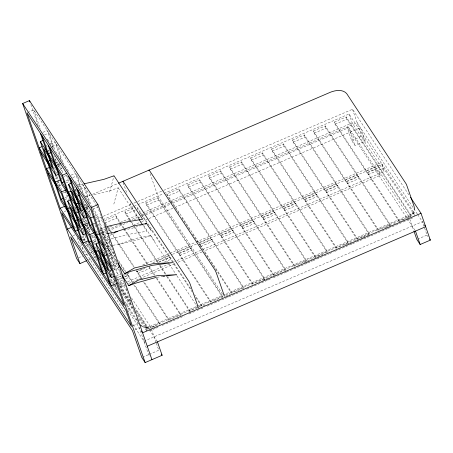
<?xml version="1.0" encoding="UTF-8"?>
<svg xmlns="http://www.w3.org/2000/svg" width="453" height="453" viewBox="0 0 453 453"><rect width="100%" height="100%" fill="white"/><g stroke="black" fill="none" stroke-linecap="round" stroke-linejoin="round"><path stroke-width="0.34" stroke-dasharray="2.27 1.7" d="M109.654 192.055L114.003 175.781M113.839 204.071L118.188 187.797L108.12 191.353L93.131 194.807M412.009 214.626L410.022 216.557L406.358 218.629M27.554 112.582L33.726 109.932L96.67 205.492M42.939 132.338L47.265 130.481L53.494 148.369L47.14 138.72L47.825 140.702M44.598 134.852L48.918 132.995L55.147 150.883M50.674 144.082L55 142.225L60.996 159.45M52.333 146.596L56.653 144.739L62.656 161.964M47.939 150.753L49.173 150.226M55.051 162.763L57.525 161.704M57.61 166.308L59.462 165.509M58.465 166.438L60.317 165.645M60.119 168.958L61.97 168.159M55.436 178.856L58.522 177.531M64.201 176.353L66.67 175.288M71.121 175.118L75.441 173.261L81.67 191.149M56.993 183.323L60.079 181.998M72.774 177.633L77.095 175.775L83.992 195.583M65.77 181.098L68.856 179.773M58.652 185.843L61.121 184.784M66.285 182.786L68.754 181.727L69.502 182.859M63.346 192.972L65.815 191.913M78.856 186.863L83.176 185.005L89.405 202.893M80.509 189.377L84.83 187.519L91.059 205.407L92.18 207.112M64.915 197.718L68.001 196.392L67.537 195.056M64.813 199.671L67.905 198.346L68.652 199.484M85.481 197.383L90.005 195.441M92.588 194.331L117.786 183.516M64.184 211.659L66.036 210.86M84.468 205.011L85.702 204.484M75.26 210.158L76.495 209.626M80.849 211.206L83.318 210.147M85.787 209.088L87.639 208.289L86.478 204.954M86.025 209.484L88.494 208.425M92.876 209.354L97.814 207.236L109.785 241.602M87.678 211.998L90.147 210.939M94.943 216.115L97.412 215.056L118.176 274.682L116.325 275.475M82.995 221.896L86.699 220.311M95.464 217.808L97.316 217.01L114.966 267.695L113.114 268.487M96.149 219.337L102.638 216.551M103.29 216.268L131.194 204.292M133.788 203.176L137.032 201.783M137.684 201.506L162.995 190.639M163.641 190.362L352.496 109.286L409.331 195.571M84.938 225.707L86.789 224.915M85.787 225.843L88.256 224.779M80.832 229.139L82.78 228.301M86.03 226.908L88.629 225.792M93.171 223.839L94.473 223.284M97.718 221.891L102.265 219.937M102.916 219.66L133.442 206.551M134.088 206.274L137.338 204.881M137.984 204.603L163.318 193.731M163.963 193.448L349.065 113.992L381.109 162.644L384.223 171.585L202.984 249.388M93.329 224.139L94.564 223.612M86.8 228.289L88.68 227.485M104.615 220.645L115.872 215.809L120.119 222.259M129.564 220.022L125.702 214.156L124.926 211.925L135.56 207.361M145.86 202.933L157.746 197.831L189.79 246.483L190.571 248.72L178.686 253.822L146.642 205.169L145.86 202.933L177.91 251.585L178.686 253.822M211.506 239.733L179.462 191.081L167.582 196.183L166.8 193.946L178.686 188.844L210.73 237.497L211.506 239.733L199.626 244.835L191.902 233.108M187.74 184.96L199.62 179.858L231.664 228.51L232.446 230.741L220.56 235.843L188.516 187.191L187.74 184.96L219.784 233.606L220.56 235.843M208.674 175.968L220.56 170.866L252.604 219.518L253.38 221.755L241.5 226.857L209.456 178.205L208.674 175.968L240.719 224.62L241.5 226.857M229.614 166.981L241.5 161.88L273.544 210.532L274.32 212.768L262.434 217.87L230.39 169.218L229.614 166.981L261.658 215.634L262.434 217.87M250.554 157.995L262.434 152.893L294.478 201.545L295.26 203.776L283.374 208.878L251.33 160.226L250.554 157.995L282.598 206.642L283.374 208.878M271.489 149.003L283.374 143.901L315.418 192.553L316.194 194.79L304.314 199.892L272.27 151.24L271.489 149.003L303.533 197.655L304.314 199.892M292.428 140.017L304.308 134.915L336.353 183.567L337.134 185.804L325.248 190.906L293.204 142.253L292.428 140.017L324.473 188.669L325.248 190.906M313.363 131.03L325.248 125.928L357.292 174.581L358.074 176.812L346.188 181.913L314.144 133.261L313.363 131.03L345.407 179.677L346.188 181.913M334.303 122.038L346.188 116.936L378.232 165.588L379.008 167.825L367.128 172.927L335.084 124.275L334.303 122.038L366.347 170.69L367.128 172.927M87.446 228.357L88.68 227.825M73.075 235.696L75.543 234.637M88.205 230.254L90.085 229.45M104.768 223.148L116.648 218.046L119.739 222.734M125.702 214.156L135.085 210.13M146.642 205.169L158.527 200.067L190.571 248.72M188.516 187.191L200.402 182.095L232.446 230.741M209.456 178.205L221.336 173.103L253.38 221.755M230.39 169.218L242.276 164.116L274.32 212.768M251.33 160.226L263.216 155.13L295.26 203.776M272.27 151.24L284.15 146.138L316.194 194.79M293.204 142.253L305.09 137.151L337.134 185.804M314.144 133.261L326.03 128.165L358.074 176.812M335.084 124.275L346.964 119.173L379.008 167.825M96.172 232.066L97.406 231.534M100.492 230.209L101.727 229.682M83.058 235.526L83.947 238.08L85.894 237.242M100.187 231.109L105.379 228.878M106.03 228.601L112.525 225.815M120.317 222.468L138.505 214.66M139.15 214.382L142.401 212.989M143.052 212.712L352.179 122.933L384.223 171.585M90.906 236.019L93.375 234.96M82.661 240.011L86.37 238.42M91.54 236.732L94.139 235.617M100.64 232.825L107.14 230.039M107.791 229.756L120.792 224.178M128.59 220.832L138.992 216.364M141.591 215.249L144.841 213.856M145.487 213.573L357.168 122.701L417.304 214.003M100.917 233.255L103.386 232.196M91.999 237.853L94.598 236.738M101.098 233.946L107.599 231.155M108.25 230.877L127.746 222.508M134.247 219.716L141.398 216.647M142.049 216.37L171.947 203.533M172.599 203.255L348.742 127.638L380.231 175.447L204.088 251.064M102.05 234.682L103.284 234.156M93.092 240.498L96.178 239.173L95.481 237.174M102.474 237.729L104.943 236.67M93.612 242.185L96.081 241.126L96.829 242.264M85.889 245.617L88.437 244.524M93.556 242.327L96.806 240.928M103.307 238.142L109.156 235.628M109.807 235.35L114.354 233.397M133.205 225.305L141.002 221.953M141.653 221.676L174.156 207.723M174.801 207.446L360.486 127.735L365.158 141.149L354.971 145.526L351.658 140.492L346.987 127.078L415.492 231.087M104.456 244.648L110.017 242.264L117.282 263.131L112.344 265.254M78.488 257.757L82.808 255.905M85.334 254.818L87.882 253.725M90.43 252.632L92.978 251.54M351.658 140.492L361.839 136.121L365.158 141.149M106.631 248.856L111.574 246.738L99.173 227.91M103.437 252.933L104.671 252.406M107.757 251.081L108.992 250.549M88.652 259.852L91.2 258.759M93.743 257.666L95.657 256.845M108.182 254.127L110.651 253.068M108.697 255.815L110.549 255.022M109.739 258.601L112.208 257.536M113.901 269.722L118.839 267.604L106.217 248.442M116.127 276.392L123.267 273.329M142.752 264.965L169.382 253.533M170.028 253.255L195.362 242.378M196.007 242.1L381.109 162.644M115.096 278.55L121.347 275.866M121.976 275.6L124.473 274.524M131.489 221.885L156.97 260.571L168.856 255.475L169.632 257.706L157.746 262.808L133.425 225.883M177.91 251.585L189.79 246.483M166.8 193.946L198.844 242.598L210.73 237.497M219.784 233.606L231.664 228.51M240.719 224.62L252.604 219.518M261.658 215.634L273.544 210.532M282.598 206.642L294.478 201.545M303.533 197.655L315.418 192.553M324.473 188.669L336.353 183.567M345.407 179.677L357.292 174.581M366.347 170.69L378.232 165.588M116.58 278.352L121.127 276.398M123.726 275.282L128.918 273.051M152.95 262.74L171.783 254.654M172.434 254.376L196.466 244.059M199.06 242.944L382.213 164.32L413.481 211.8M117.452 279.694L128.08 275.13L133.103 282.746M141.393 278.754L137.916 273.476L137.134 271.239L142.14 269.093M190.804 288.804L169.96 257.151L158.074 262.253L158.658 263.929M179.014 253.261L190.894 248.165L222.938 296.811L211.058 301.913L179.014 253.261L179.79 255.498L210.679 302.394M199.949 244.275L211.834 239.173L243.878 287.825L231.993 292.927L199.949 244.275L200.73 246.511L204.201 251.789M220.888 235.288L232.774 230.186L264.818 278.838L252.933 283.94L220.888 235.288L221.664 237.525L252.553 284.416M241.823 226.296L253.708 221.2L285.752 269.846L273.872 274.948L241.823 226.296L242.604 228.533L273.878 276.013M262.763 217.31L274.648 212.208L306.692 260.86L294.807 265.962L262.763 217.31L263.544 219.546L294.427 266.438M283.703 208.323L295.583 203.221L327.627 251.874L315.747 256.976L283.703 208.323L284.478 210.56L315.367 257.451M304.637 199.331L316.522 194.235L348.567 242.882L336.681 247.984L304.637 199.331L305.418 201.568L336.302 248.465M325.577 190.345L337.462 185.243L369.506 233.895L357.621 238.997L325.577 190.345L326.353 192.582L357.241 239.473M346.517 181.359L358.397 176.257L390.441 224.909L378.561 230.011L346.517 181.359L347.292 183.595L378.181 230.486M367.451 172.367L379.337 167.27L411.381 215.917L399.495 221.019L367.451 172.367L368.232 174.603L399.116 221.5M111.461 282.525L115.164 280.934M115.872 280.786L122.129 278.102M124.632 277.026L127.757 275.684L126.976 273.448M136.036 270.628L136.812 271.8L144.943 268.306M116.976 282.462L123.233 279.778M125.736 278.703L128.862 277.361L132.338 282.638M137.916 273.476L149.801 268.374L154.433 275.407M164.484 262.072L170.736 259.388L191.97 291.624M179.79 255.498L191.676 250.396L222.559 297.293M200.73 246.511L212.61 241.409L243.499 288.301M221.664 237.525L233.55 232.423L264.824 279.903M242.604 228.533L254.49 223.431L285.373 270.328M263.544 219.546L275.424 214.445L306.313 261.336M284.478 210.56L296.364 205.458L327.247 252.349M305.418 201.568L317.298 196.466L348.187 243.363M326.353 192.582L338.238 187.48L369.127 234.371M347.292 183.595L359.178 178.493L390.061 225.384M368.232 174.603L383.51 168.046L412.853 212.593M119.173 285.367L124.337 283.153M127.587 281.755L169.184 263.901M172.434 262.502L174.382 261.664M176.981 260.549L202.332 249.665M120.277 287.043L125.441 284.829M128.692 283.431L139.088 278.969M139.739 278.691L175.487 263.346M178.086 262.225L203.437 251.347M126.098 304.756L131.036 302.632M127.655 309.223L132.593 307.106L120.164 288.233M133.363 325.622L138.307 323.504L136.251 317.598M134.954 329.642L139.275 327.785L148.618 354.62L150.09 356.856M149.926 326.443L411.658 214.088M131.529 297.944L150.758 327.14L196.908 307.332M199.507 306.217L222.91 296.171M225.509 295.056L408.804 216.37L413.736 230.526M148.244 328.878L160.124 323.776L134.649 285.09M197.627 307.683L190.118 310.905L167.729 276.908M198.25 307.411L202.004 305.803L194.665 294.665M189.184 311.93L191.126 311.103M203.335 305.86L205.249 305.039M225.685 296.262L230.237 294.308M262.757 280.35L276.409 274.49M303.725 262.763L313.482 258.572M314.133 258.295L322.587 254.665M344.693 245.175L349.246 243.221M349.897 242.944L353.147 241.545M353.799 241.268L362.253 237.638M362.904 237.361L366.154 235.962M366.805 235.685L370.056 234.286M385.667 227.587L388.917 226.189M389.569 225.911L392.819 224.518M393.47 224.235L395.418 223.397M398.674 222.004L401.924 220.605M402.575 220.328L405.826 218.935M149.275 331.007L155.277 328.431M155.9 328.165L159.031 326.823M162.265 325.43L184.343 315.951M188.89 314.003L192.14 312.61M192.785 312.327L194.733 311.494M197.151 310.452L203.827 307.587M207.078 306.194L227.859 297.27M228.51 296.992L231.755 295.599M232.406 295.322L243.448 290.583M246.692 289.19L249.937 287.791M250.588 287.513L267.474 280.265M268.125 279.988L270.073 279.15M273.323 277.757L285.905 272.355M286.307 272.179L289.558 270.786M290.209 270.509L307.094 263.261M307.74 262.978L312.287 261.03M312.938 260.747L316.183 259.354M316.834 259.076L329.172 253.776M329.824 253.499L334.371 251.551M335.022 251.268L351.907 244.02M352.553 243.742L355.803 242.349M356.454 242.066L373.985 234.541M374.637 234.263L387.626 228.686M388.278 228.408L391.522 227.015M392.173 226.732L413.606 217.536M143.946 341.205L422.366 221.681L427.037 235.101L428.142 236.777M142.446 357.27L148.618 354.62M149.258 354.348L158.805 350.248L159.541 351.364M417.485 239.201L427.037 235.101M99.807 229.127L105.073 227.355M103.992 241.149L110.577 238.929M111.234 238.708L131.602 233.805L146.817 231.262L142.457 224.648M112.995 245.294L118.505 244.337L138.216 237.848L150.809 235.588L155.345 242.474M141.325 225.288L132.712 228.086L123.856 230.124M150.809 235.588L136.897 240.101L118.505 244.337M155.017 326.46L150.379 327.553M101.919 234.473L106.744 233.635M106.104 246.494L112.304 245.418M77.287 184.943L82.791 184.026M84.909 196.387L89.728 195.588M157.015 277.27L161.897 276.619M143.278 327.038L144.541 327.298M417.694 214.592L423.47 223.363M413.623 213.765L415.169 216.109M411.001 216.398L380.112 169.501L379.337 167.27M408.804 216.37L378.419 170.232L380.231 175.447M168.352 197.355L171.829 202.627M173.369 204.977L179.161 213.765M181.863 217.87L189.971 230.181M204.592 252.372L231.613 293.402M222.542 294.116L158.743 197.242A3.092 0.345 66.8 0 1 156.959 193.374L149.801 172.82M168.856 255.475L136.812 206.823L137.587 209.06L146.466 222.536M151.874 230.747L169.632 257.706M195.832 297.485L201.625 306.279M139.201 218.516L132.587 208.471A3.092 0.345 66.8 0 1 130.804 204.597L129.649 201.285M143.482 225.011L168.765 263.403M169.156 263.997L176.551 275.22M176.936 275.809L197.944 307.706M118.188 187.797L138.652 218.878M124.926 211.925L131.104 221.302M160.005 265.181L166.183 274.563M129.949 220.605L133.04 225.294M159.626 265.662L165.419 274.45M166.959 276.794L189.739 311.381M120.504 222.842L123.98 228.119M124.365 228.703L147.531 263.873M149.02 266.137L154.813 274.931M156.744 277.865L181.064 314.79L169.179 319.892L144.088 281.789M120.124 223.323L123.21 228.012M123.601 228.595L147.151 264.354M156.364 278.34L180.685 315.265M97.05 206.075L97.814 207.236M105.147 222.666L107.848 226.772M108.233 227.361L112.095 233.221M112.48 233.805L134.49 267.219M137.134 271.239L143.697 281.205M105.153 223.731L106.698 226.075M107.084 226.664L110.555 231.942M110.945 232.525L133.72 267.111M143.709 282.27L168.799 320.367M55.526 151.461L60.849 159.535M61.557 160.617L62.554 162.123M62.882 162.627L69.235 172.276M75.317 181.5L79.054 187.18M81.999 191.653L90.396 204.405M92.554 207.678L97.412 215.056M92.616 209.881L97.316 217.01M45.923 144.96L48.194 148.403M58.38 163.867L54.768 158.38L53.839 155.713M75.209 189.416L77.106 192.299M82.944 201.16L86.195 206.098M86.557 206.647L87.639 208.289M98.114 224.195L110.017 242.264M48.239 150.577L49.371 152.304M55.328 161.342L56.325 162.854L54.989 159.02M56.699 163.42L57.82 165.124M58.194 165.69L62.678 172.502L60.153 165.249M77.525 195.045L76.767 193.89L74.286 186.783M83.839 204.626L85.996 207.904M86.37 208.471L90.855 215.277L88.556 208.686M101.885 235.35L114.235 254.105M118.482 260.554L125.821 271.692M103.046 238.17L115.017 256.341M118.879 262.202L125.056 271.579M126.597 273.929L127.757 275.684M133.878 284.982L159.745 324.257M104.071 242.4L116.676 261.54M54.326 167.553L56.217 170.419M61.036 177.74L62.033 179.252M82.474 210.288L83.992 212.593M104.881 244.309L117.282 263.131M55.504 171.449L57.016 173.742M84.032 214.756L85.549 217.066M108.635 254.999L121.24 274.139M75.877 208.346L74.354 206.041L75.691 209.869M85.702 223.267L82.089 217.78L84.394 223.391M104.813 252.281L102.531 248.822L104.552 254.614M110.991 261.658L114.966 267.695M75.911 210.509L76.67 211.664M84.768 223.958L90 231.902L84.949 217.395M104.088 253.289L104.847 254.444M111.823 265.033L118.176 274.682M126.914 290.934L120.373 281.007L122.191 286.222L116.087 276.953M93.392 242.497L95.311 245.418M94.977 247.021L96.925 249.971M109.768 269.473L111.715 272.429M118.329 282.474L130.396 300.786M134.677 307.287L147.129 326.194M147.519 326.789L149.077 329.15M149.462 329.739L157.451 341.862M67.338 205.917L69.654 209.439M83.284 230.13L82.14 228.397L81.217 225.747M96.178 249.829L97.333 251.585M102.91 259.931L104.06 261.675M109.688 270.345L112.78 275.033M118.052 282.921L130.872 302.502M135.889 310.124L147.468 327.706M110.855 273.165L112.786 276.098M119.292 285.979L132.033 305.322M136.279 311.772L146.319 327.015M147.089 328.187L147.865 329.359M83.267 232.213L84.043 233.391M110.843 274.082L113.176 277.621M84.694 234.999L86.24 237.344M115.141 281.222L112.876 277.791L114.654 282.899M120.543 289.433L132.899 308.187M137.531 315.22L145.254 326.947M122.231 293.742L134.196 311.913M138.833 318.952L146.936 331.256M83.947 238.08L85.492 240.424M85.877 241.013L95.141 255.079M100.934 263.873L102.48 266.217M108.658 275.594L114.06 283.805M114.445 284.388L117.095 288.408L115.962 285.152M81.716 236.03L85.974 242.497M86.359 243.085L96.427 258.363M101.846 266.596L103.782 269.529M110.362 279.524L113.845 284.812M114.23 285.401L118.488 291.868M125.068 301.857L137.072 320.078M74.218 226.2L76.546 229.739M82.763 239.173L84.315 241.534M84.705 242.123L97.52 261.585M102.961 269.841L104.513 272.196M110.339 281.041L112.282 283.991M112.667 284.58L119.66 295.197M126.262 305.22L138.307 323.504M127.797 310.362L141.036 330.458M82.067 247.253L126.438 314.614M133.052 324.659L145.051 342.881M382.213 164.32L383.51 168.046M352.496 109.286L361.839 136.121M349.065 113.992L352.179 122.933M346.188 116.936L346.964 119.173M348.742 127.638L354.971 145.526M358.397 176.257L359.178 178.493M325.248 125.928L326.03 128.165M337.462 185.243L338.238 187.48M304.308 134.915L305.09 137.151M316.522 194.235L317.298 196.466M283.374 143.901L284.15 146.138M295.583 203.221L296.364 205.458M262.434 152.893L263.216 155.13M274.648 212.208L275.424 214.445M241.5 161.88L242.276 164.116M253.708 221.2L254.49 223.431M220.56 170.866L221.336 173.103M232.774 230.186L233.55 232.423M199.62 179.858L200.402 182.095M211.834 239.173L212.61 241.409M198.844 242.598L199.626 244.835M178.686 188.844L179.462 191.081M190.894 248.165L191.676 250.396M157.746 197.831L158.527 200.067M169.96 257.151L170.736 259.388M156.97 260.571L157.746 262.808M123.188 182.723L127.112 193.992M149.411 267.259L149.801 268.374M136.421 270.679L136.812 271.8M115.872 215.809L116.648 218.046M150.758 327.14L151.211 328.436M151.432 329.082L156.138 342.581M156.359 343.221L158.805 350.248M128.08 275.13L128.862 277.361M146.245 328.736L147.106 331.222M118.171 265.69L121.138 274.212M122.061 276.857L130.809 301.975M132.825 307.763L135.334 314.977M94.932 224.796L95.713 227.032M113.98 279.467L115.283 283.193M115.549 285.452L115.991 286.732M96.563 231.676L97.253 233.652M109.858 269.852L110.317 271.177M82.248 199.161L84.954 206.947M94.241 235.854L96.081 241.126M81.789 208.318L84.722 216.738M84.694 218.912L86.093 222.91M67.695 176.438L68.624 179.105M66.455 175.135L68.754 181.727M83.052 229.898L83.828 232.134M65.379 191.098L67.905 198.346M80.815 243.657L84.009 252.819M33.726 109.932L40.402 129.099M56.823 176.251L61.885 190.792M30.838 104.62L38.284 126.002M55.736 176.121L57.129 180.13M57.367 180.798L59.694 187.48M77.146 237.599L80.634 247.621"/><path stroke-width="0.68" d="M124.637 273.623L134.569 267.933L152.961 263.697L172.355 262.638L152.134 265.35L131.104 271.256L124.637 273.623L117.82 263.278M122.004 275.299L128.822 285.645L138.754 279.954L157.146 275.718L176.54 274.654L166.081 276.058M86.744 260.673L79.949 263.584L76.636 258.555L22.65 103.527L29.439 100.611L97.95 204.626L151.936 359.654M85.679 233.754L83.21 234.818L61.11 201.262L40.345 141.636L43.437 140.311M42.22 146.551L39.134 147.876L52.673 168.425L40.47 133.397M48.358 153.799L50.827 152.74M47.973 161.296L49.824 160.504M49.49 167.417L46.404 168.743L61.597 191.812L75.351 231.313L78.437 229.988M56.093 165.543L60.413 163.692M40.691 152.35L55.883 175.413L58.358 174.354M40.345 141.636L62.446 175.192L66.767 173.335M55.243 182.163L60.181 180.045M49.864 147.655L62.061 182.689L63.913 181.891M114.473 276.273L111.387 277.598L89.286 244.042L68.522 184.416L71.614 183.091M61.597 191.812L65.917 189.954M68.414 192.332L71.506 191.007M61.212 199.309L79.994 227.825L62.35 177.146L43.562 148.624L61.212 199.309L63.063 198.51M76.534 196.579L79.003 195.52M81.427 240.543L67.673 201.041L70.141 199.977M60.158 208.244L124.247 305.549L91.025 210.147L26.937 112.848L60.158 208.244L64.479 206.392M118.437 183.239L330.548 92.18C335.628 90.221 342.468 89.105 346.619 93.482L406.392 184.269L414.014 206.143L414.682 209.75M76.149 204.077L78.001 203.284M67.565 208.952L70.651 207.627M84.269 208.323L88.59 206.472M75.685 213.204L78.771 211.879M22.65 103.527L91.161 207.542L97.95 204.626M75.3 220.696L77.769 219.637M48.205 145.141L61.965 184.643L84.06 218.193L86.534 217.134M68.522 184.416L90.623 217.972L93.709 216.647M67.423 229.116L131.512 326.42L125.804 310.022L61.716 212.717L67.423 229.116L71.75 227.259M83.42 224.943L88.975 222.559M78.041 190.436L90.238 225.464L92.712 224.405M67.673 201.041L89.773 234.592L94.094 232.734M96.591 235.113L99.683 233.788M88.641 240.673L83.086 243.057L70.889 208.029L89.671 236.545L101.868 271.579M89.388 242.089L108.171 270.605L90.526 219.926L71.738 191.404L89.388 242.089L91.857 241.03M109.603 283.323L95.849 243.816L98.935 242.491M95.742 251.732L98.828 250.407M103.862 255.979L106.948 254.654M103.477 263.476L105.945 262.417M105.996 273.034L103.527 274.093L89.773 234.592M116.817 283.453L111.262 285.837L99.065 250.809L112.05 270.52M149.275 326.726L146.025 328.119L145.254 326.947M412.309 213.805L414.257 212.972L413.481 211.8M413.957 231.166L416.851 239.473L420.163 244.507L430.35 240.13L421.007 213.301L142.593 332.819L141.421 331.047M147.265 346.239L425.678 226.715L424.574 225.039M79.949 263.584L70.606 236.755L132.486 330.701L141.829 357.536L145.147 362.57L162.123 355.282L157.451 341.862M128.822 285.645L135.288 283.272L156.319 277.366M105.73 227.129L109.02 226.024L127.412 221.789L142.627 219.246L114.003 175.781L103.935 179.337L84.167 183.799M107.429 233.516L114.32 232.321L134.031 225.832L146.625 223.567L151.16 230.458M145.3 223.997L146.625 223.567M114.32 232.321L117.723 231.54M162.593 276.523L164.688 276.245M140.17 324.778L142.502 326.596M410.497 197.344L421.007 213.301M412.853 212.593L413.623 213.765M429.614 239.014L430.35 240.13M139.037 219.462L142.457 224.648M62.061 182.689L80.849 211.206L68.646 176.177M90.238 225.464L103.222 245.181M104.779 249.648L90.141 227.423L76.381 187.921M95.849 243.816L110.492 266.047M47.961 173.216L61.495 193.765L73.692 228.799M146.319 327.015L147.089 328.187M161.381 354.161L162.123 355.282M415.492 231.087L420.163 244.507M91.161 207.542L145.147 362.57M90.623 217.972L111.387 277.598M70.306 178.692L84.06 218.193M62.446 175.192L83.21 234.818M42.129 135.911L55.883 175.413M29.439 100.611L29.904 101.948M122.927 181.88A3.092 0.345 66.8 0 1 123.244 181.642L188.601 280.871A3.092 0.345 66.8 0 1 190.385 284.744L198.001 306.619A3.092 0.345 66.8 0 1 198.261 307.462M149.082 170.656A3.092 0.345 66.8 0 1 149.399 170.413L214.756 269.643A3.092 0.345 66.8 0 1 216.54 273.516L224.156 295.396A3.092 0.345 66.8 0 1 224.416 296.234"/></g></svg>
